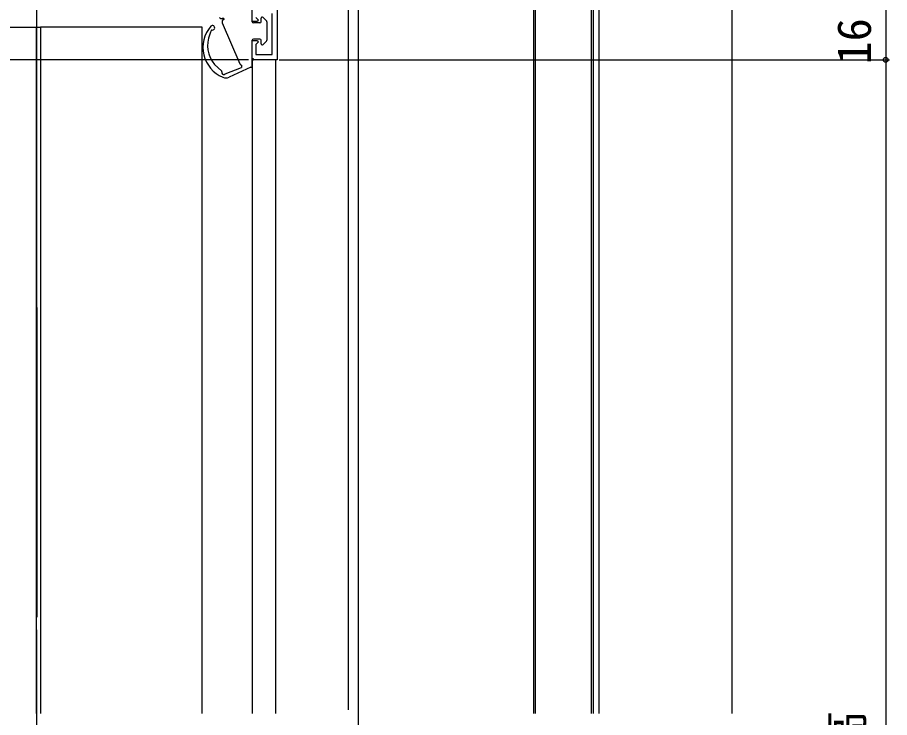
# Model space of a CAD drawing. Units: millimetres, scale not verified. Extents: x -525 to 525, y -783 to 779.
# Drawn here: x 178.7 to 405.1, y 33.6 to 215.5 of the extents above; entities that cross this region are included whole.
import ezdxf
from ezdxf.enums import TextEntityAlignment as Align

# ---------------------------------------------------------------- set-up
doc = ezdxf.new("R2010")
doc.units = ezdxf.units.MM
doc.header["$LTSCALE"] = 4
for name, color, linetype in [('0-3_YKK_11', 7, 'Continuous'), ('0-5_YKK_12', 2, 'Continuous'), ('0-6_YKK_13', 4, 'Continuous'), ('0-7_YKK_D', 6, 'Continuous'), ('0-9_YSS_K', 3, 'Continuous')]:
    doc.layers.add(name, color=color, linetype=linetype)
doc.styles.add('ＭＳ ゴシック', font='')
doc.styles.get('ＭＳ ゴシック').set_extended_font_data('MS Gothic')

msp = doc.modelspace()

# ---------------------------------------------------------------- linework, layer by layer
at = {"layer": '0-3_YKK_11'}
for points in [[(246.144, 220.475), (246.144, 204.475), (239.644, 204.475), (239.644, 209.475), (241.021, 209.475), (241.18, 209.087), (240.544, 208.45), (240.544, 205.875), (244.844, 205.875), (244.844, 216.475)], [(240.544, 215.499), (241.18, 214.863), (241.02, 214.475), (239.644, 214.475), (239.644, 217.475)]]:
    msp.add_lwpolyline(points, dxfattribs=at)
at = {"layer": '0-5_YKK_12'}
for p, q in [((267.144, 425.296), (267.144, -310.842)), ((328.144, 258.475), (328.144, 34.689)), ((329.644, 258.475), (329.644, 34.689)), ((183.644, 238.476), (183.677, 59.703)), ((264.644, 35.616), (264.644, 233.475)), ((312.644, 233.475), (312.644, 34.689)), ((313.144, 233.475), (313.144, 34.689)), ((327.644, 233.475), (327.644, 34.689)), ((183.644, 232.975), (183.644, 212.975)), ((175.544, 212.975), (184.544, 212.975)), ((183.644, 34.703), (183.644, 212.975)), ((239.644, 204.475), (239.644, 34.703)), ((245.644, 204.475), (239.644, 204.475)), ((245.644, 204.475), (245.644, 34.703)), ((183.598, 56.423), (183.644, -199.525))]:
    msp.add_line(p, q, dxfattribs=at)
at = {"layer": '0-6_YKK_13'}
for p, q in [((232.251, 215.175), (231.82, 215.175)), ((232.194, 215.175), (231.82, 215.175)), ((232.251, 215.175), (232.251, 214.956)), ((239.644, 214.375), (239.644, 216.075)), ((241.944, 214.375), (241.944, 215.275)), ((243.356, 214.587), (242.456, 215.487)), ((226.644, 34.703), (226.644, 212.975)), ((231.853, 214.129), (236.43, 203.448)), ((241.644, 214.075), (239.944, 214.075)), ((243.444, 214.375), (243.444, 209.575)), ((239.644, 204.725), (239.644, 209.575)), ((241.644, 209.875), (239.944, 209.875)), ((241.944, 208.675), (241.944, 209.575)), ((243.356, 209.363), (242.456, 208.463)), ((239.64, 202.75), (239.644, 204.425)), ((239.944, 204.725), (239.644, 204.725)), ((239.944, 204.425), (239.644, 204.425)), ((239.944, 204.425), (239.944, 204.725)), ((229.873, 203.263), (231.683, 201.665)), ((232.613, 200.842), (236.828, 202.477)), ((239.268, 202.612), (233.617, 199.979)), ((236.828, 203.113), (236.828, 202.477))]:
    msp.add_line(p, q, dxfattribs=at)
msp.add_lwpolyline([(226.644, 212.975), (184.644, 212.975), (184.644, 34.703)], dxfattribs=at)
for centre, radius, start, end in [((231.82, 216.175), 1, 222.93266, 270), ((242.244, 215.275), 0.3, 45, 180), ((235.283, 207.727), 8.444, 139.60262, 247.07252), ((229.302, 212.802), 0.6, 250.18504, 138.50831), ((232.401, 214.375), 0.6, 104.47751, 204.15731), ((239.944, 214.375), 0.3, 180, 270), ((241.644, 214.375), 0.3, 270, 0), ((243.144, 214.375), 0.3, 0, 45), ((235.932, 208.302), 7.881, 158.73447, 219.74648), ((236.054, 208.287), 8, 150.40359, 158.95261), ((239.944, 209.575), 0.3, 90, 180), ((241.644, 209.575), 0.3, 0, 90), ((242.244, 208.675), 0.3, 180, 315), ((243.144, 209.575), 0.3, 315, 0), ((231.485, 201.44), 0.3, 340.58801, 48.5637), ((236.978, 203.694), 0.6, 204.15731, 255.52249), ((239.375, 202.892), 0.3, 248.96036, 331.77961), ((232.239, 201.174), 0.5, 160.58801, 300.37627), ((232.239, 201.174), 0.5, 178.58801, 318.37627), ((232.773, 201.792), 2, 247.07252, 294.98416)]:
    msp.add_arc(centre, radius, start, end, dxfattribs=at)
at = {"layer": '0-7_YKK_D'}
for p, q in [((404.144, 220.475), (404.144, 204.475)), ((238.644, 204.475), (128.342, 204.475)), ((246.644, 204.475), (405.144, 204.475)), ((303.19, 204.475), (405.144, 204.475)), ((404.144, 204.475), (404.144, -173.525))]:
    msp.add_line(p, q, dxfattribs=at)
msp.add_circle((404.144, 204.475), 0.637, dxfattribs=at)
msp.add_circle((404.144, 204.475), 0.637, dxfattribs=at)
at = {"layer": '0-9_YSS_K'}
msp.add_line((364.144, 260.475), (364.144, 34.703), dxfattribs=at)

# ---------------------------------------------------------------- texts
at = {"layer": '0-7_YKK_D', "style": 'ＭＳ ゴシック'}
for s, p in [('16', (402.944, 203.304)), ('④有効開口高', (400.831, -36.48))]:
    msp.add_text(s, height=8.798, rotation=90, dxfattribs=at).set_placement(p, align=Align.BOTTOM_LEFT)

doc.saveas('drawing.dxf')
